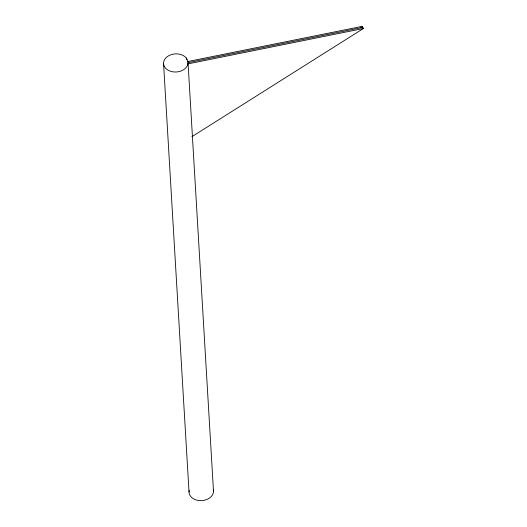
<?xml version="1.0" encoding="UTF-8"?>
<svg xmlns="http://www.w3.org/2000/svg" width="527" height="527" viewBox="0 0 527 527"><rect width="100%" height="100%" fill="white"/><g stroke="black" fill="none" stroke-linecap="round" stroke-linejoin="round"><path stroke-width="0.79" d="M360.817 27.226L362.201 26.35L363.446 28.478L191.881 136.71M187.605 61.58L362.201 26.35M188.225 62.634L362.82 27.404M188.047 63.872L363.446 28.478M186.321 58.036L187.572 60.177A12.246 9.071 -3.4 0 1 173.798 71.949A12.246 9.071 -3.4 0 1 165.689 58.082A12.246 9.071 -3.4 0 1 186.321 58.036L186.42 59.676M188.027 62.515L213.488 491.151M163.554 63.365L189.022 492.001M213.283 489.576A12.246 9.071 -3.4 0 1 201.386 500.65A12.246 9.071 -3.4 0 1 189.18 490.413"/></g></svg>
